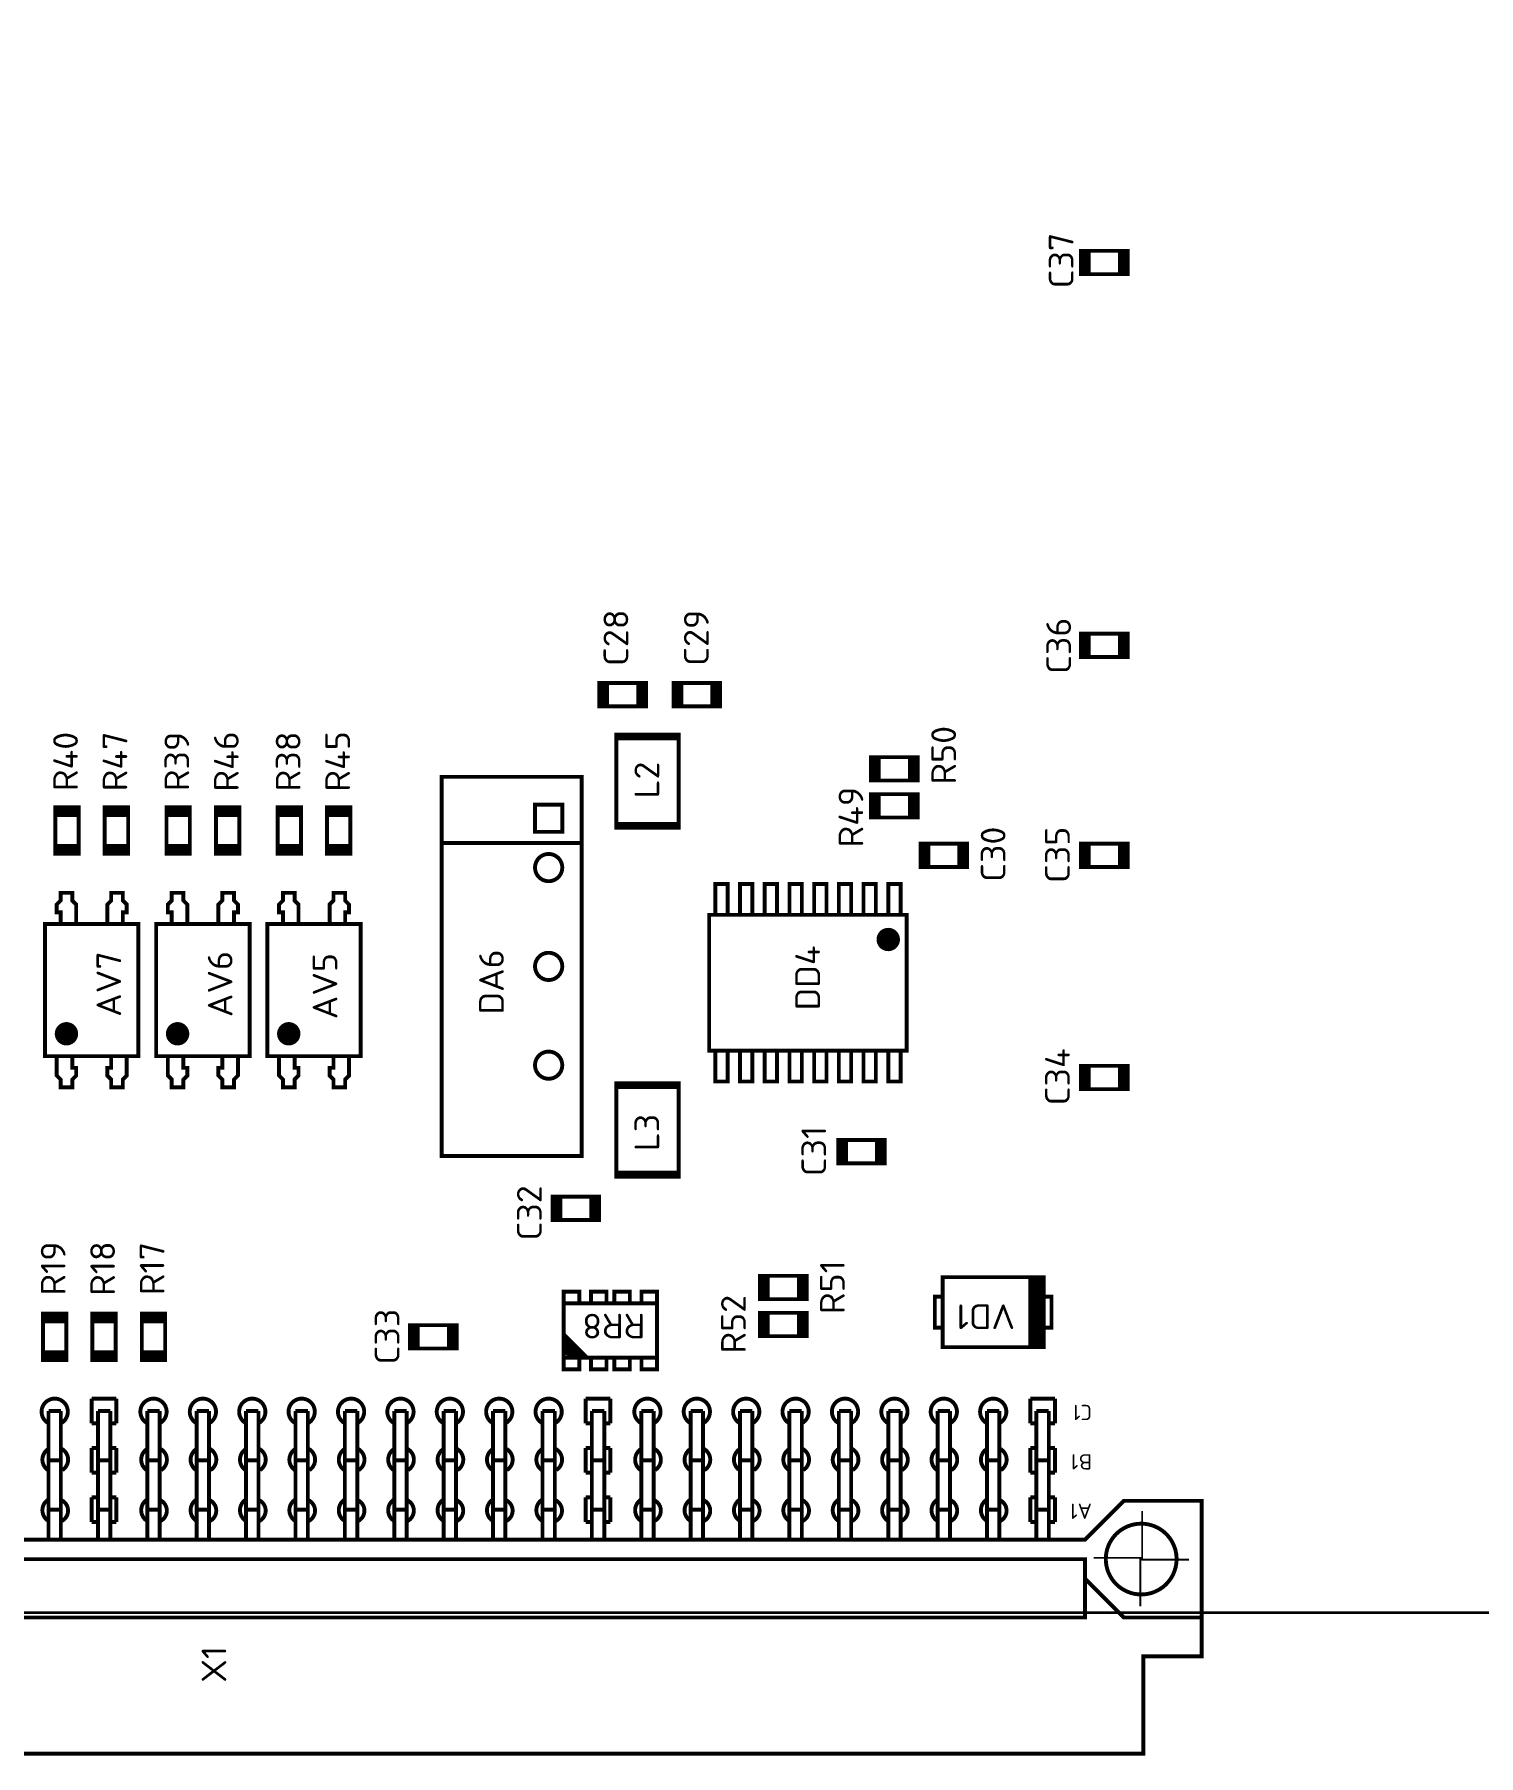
# Model space of a CAD drawing. Header units: millimetres. Extents: x 327 to 592, y -3056 to -2879.
# Drawn here: x 389.7 to 464, y -3056.3 to -2967.8 of the extents above; entities that cross this region are included whole.
import ezdxf
from ezdxf.enums import TextEntityAlignment as Align

# ---------------------------------------------------------------- set-up
doc = ezdxf.new("R2010")
doc.units = ezdxf.units.MM
doc.layers.add('BOARD', color=7, linetype='Continuous', lineweight=35)
doc.layers.add('TOP', color=9, linetype='Continuous', lineweight=35)
doc.layers.add('UPDATE', color=7, linetype='Continuous')
doc.styles.get("Standard").update_dxf_attribs({"font": 'txt.shx'})

msp = doc.modelspace()

# ---------------------------------------------------------------- linework, layer by layer
at = {"layer": 'BOARD'}
msp.add_lwpolyline([(563.266, -2889), (585.503, -2889), (585.503, -3049), (352.253, -3049), (352.253, -2889), (487.533, -2889)], dxfattribs=at)
at = {"layer": 'TOP'}
for points, const_width in [([(443.548, -2980.165), (443.548, -2978.965), (445.948, -2978.965), (445.948, -2980.165), (443.548, -2980.165)], 0.2), ([(443.748, -2978.965), (443.748, -2980.165)], 0.2), ([(443.948, -2980.165), (443.948, -2978.965)], 0.2), ([(445.548, -2978.965), (445.548, -2980.165)], 0.2), ([(445.748, -2978.965), (445.748, -2980.165)], 0.2), ([(443.548, -2999.85), (443.548, -2998.65), (445.948, -2998.65), (445.948, -2999.85), (443.548, -2999.85)], 0.2), ([(443.748, -2998.65), (443.748, -2999.85)], 0.2), ([(443.948, -2999.85), (443.948, -2998.65)], 0.2), ([(445.548, -2998.65), (445.548, -2999.85)], 0.2), ([(445.748, -2998.65), (445.748, -2999.85)], 0.2), ([(421.183, -3002.39), (418.783, -3002.39), (418.783, -3001.19), (421.183, -3001.19), (421.183, -3002.39), (420.983, -3002.39), (420.983, -3001.19), (420.783, -3001.19), (420.783, -3002.39)], 0.2), ([(418.783, -3002.39), (418.783, -3001.19), (419.183, -3001.19), (419.183, -3002.39), (418.983, -3002.39), (418.983, -3001.19)], 0.2), ([(422.593, -3002.39), (422.593, -3001.19), (424.993, -3001.19), (424.993, -3002.39), (422.593, -3002.39)], 0.2), ([(422.793, -3001.19), (422.793, -3002.39)], 0.2), ([(422.993, -3002.39), (422.993, -3001.19)], 0.2), ([(424.593, -3001.19), (424.593, -3002.39)], 0.2), ([(424.793, -3001.19), (424.793, -3002.39)], 0.2), ([(422.853, -3003.835), (422.853, -3008.635), (419.653, -3008.635), (419.653, -3003.835), (422.853, -3003.835)], 0.2), ([(422.853, -3004.035), (419.653, -3004.035)], 0.2), ([(435.153, -3006.2), (435.153, -3005), (432.753, -3005), (432.753, -3006.2), (435.153, -3006.2)], 0.2), ([(432.953, -3005), (432.953, -3006.2)], 0.2), ([(433.153, -3005), (433.153, -3006.2)], 0.2), ([(434.753, -3005), (434.753, -3006.2)], 0.2), ([(434.953, -3005), (434.953, -3006.2)], 0.2), ([(410.668, -3025.51), (410.668, -3006.01), (417.868, -3006.01), (417.868, -3025.51), (410.668, -3025.51)], 0.2), ([(435.153, -3008.105), (435.153, -3006.905), (432.753, -3006.905), (432.753, -3008.105), (435.153, -3008.105)], 0.2), ([(432.953, -3006.905), (432.953, -3008.105)], 0.2), ([(433.153, -3006.905), (433.153, -3008.105)], 0.2), ([(434.753, -3006.905), (434.753, -3008.105)], 0.2), ([(434.953, -3006.905), (434.953, -3008.105)], 0.2), ([(397.723, -3007.575), (396.523, -3007.575), (396.523, -3009.975), (397.723, -3009.975), (397.723, -3007.575)], 0.2), ([(396.523, -3007.775), (397.723, -3007.775)], 0.2), ([(396.523, -3007.975), (397.723, -3007.975)], 0.2), ([(400.263, -3007.575), (399.063, -3007.575), (399.063, -3009.975), (400.263, -3009.975), (400.263, -3007.575)], 0.2), ([(399.063, -3007.775), (400.263, -3007.775)], 0.2), ([(399.063, -3007.975), (400.263, -3007.975)], 0.2), ([(403.438, -3007.575), (402.238, -3007.575), (402.238, -3009.975), (403.438, -3009.975), (403.438, -3007.575)], 0.2), ([(402.238, -3007.775), (403.438, -3007.775)], 0.2), ([(402.238, -3007.975), (403.438, -3007.975)], 0.2), ([(405.978, -3007.575), (404.778, -3007.575), (404.778, -3009.975), (405.978, -3009.975), (405.978, -3007.575)], 0.2), ([(404.778, -3007.775), (405.978, -3007.775)], 0.2), ([(404.778, -3007.975), (405.978, -3007.975)], 0.2), ([(415.473, -3008.84), (415.473, -3007.44), (416.873, -3007.44), (416.873, -3008.84), (415.473, -3008.84)], 0.2), ([(422.853, -3008.435), (419.653, -3008.435)], 0.2), ([(396.523, -3009.575), (397.723, -3009.575)], 0.2), ([(396.523, -3009.775), (397.723, -3009.775)], 0.2), ([(399.063, -3009.575), (400.263, -3009.575)], 0.2), ([(399.063, -3009.775), (400.263, -3009.775)], 0.2), ([(402.238, -3009.575), (403.438, -3009.575)], 0.2), ([(402.238, -3009.775), (403.438, -3009.775)], 0.2), ([(404.778, -3009.575), (405.978, -3009.575)], 0.2), ([(404.778, -3009.775), (405.978, -3009.775)], 0.2), ([(410.668, -3009.41), (417.868, -3009.41)], 0.2), ([(435.293, -3010.645), (435.293, -3009.445), (437.693, -3009.445), (437.693, -3010.645), (435.293, -3010.645)], 0.2), ([(435.493, -3009.445), (435.493, -3010.645)], 0.2), ([(435.693, -3010.645), (435.693, -3009.445)], 0.2), ([(437.293, -3009.445), (437.293, -3010.645)], 0.2), ([(437.493, -3009.445), (437.493, -3010.645)], 0.2), ([(443.548, -3010.645), (443.548, -3009.445), (445.948, -3009.445), (445.948, -3010.645), (443.548, -3010.645)], 0.2), ([(443.748, -3009.445), (443.748, -3010.645)], 0.2), ([(443.948, -3010.645), (443.948, -3009.445)], 0.2), ([(445.548, -3009.445), (445.548, -3010.645)], 0.2), ([(445.748, -3009.445), (445.748, -3010.645)], 0.2), ([(425.38, -3013.108), (425.38, -3011.52), (424.746, -3011.52), (424.746, -3013.108)], 0.2), ([(426.65, -3013.108), (426.65, -3011.52), (426.016, -3011.52), (426.016, -3013.108)], 0.2), ([(427.92, -3013.108), (427.92, -3011.52), (427.286, -3011.52), (427.286, -3013.108)], 0.2), ([(429.19, -3013.108), (429.19, -3011.52), (428.556, -3011.52), (428.556, -3013.108)], 0.2), ([(430.46, -3013.108), (430.46, -3011.52), (429.826, -3011.52), (429.826, -3013.108)], 0.2), ([(431.73, -3013.108), (431.73, -3011.52), (431.096, -3011.52), (431.096, -3013.108)], 0.2), ([(433, -3013.108), (433, -3011.52), (432.366, -3011.52), (432.366, -3013.108)], 0.2), ([(434.27, -3013.108), (434.27, -3011.52), (433.636, -3011.52), (433.636, -3013.108)], 0.2), ([(397.593, -3013.575), (397.593, -3012.575), (397.393, -3012.375), (397.393, -3011.975), (396.793, -3011.975), (396.793, -3012.375), (396.593, -3012.575), (396.593, -3012.975), (396.793, -3012.975), (396.793, -3013.575)], 0.2), ([(399.193, -3013.575), (399.193, -3012.575), (399.393, -3012.375), (399.393, -3011.975), (399.993, -3011.975), (399.993, -3012.375), (400.193, -3012.575), (400.193, -3012.975), (399.993, -3012.975), (399.993, -3013.575)], 0.2), ([(403.308, -3013.575), (403.308, -3012.575), (403.108, -3012.375), (403.108, -3011.975), (402.508, -3011.975), (402.508, -3012.375), (402.308, -3012.575), (402.308, -3012.975), (402.508, -3012.975), (402.508, -3013.575)], 0.2), ([(404.908, -3013.575), (404.908, -3012.575), (405.108, -3012.375), (405.108, -3011.975), (405.708, -3011.975), (405.708, -3012.375), (405.908, -3012.575), (405.908, -3012.975), (405.708, -3012.975), (405.708, -3013.575)], 0.2), ([(395.993, -3013.575), (400.793, -3013.575), (400.793, -3020.375), (395.993, -3020.375), (395.993, -3013.575)], 0.2), ([(401.708, -3013.575), (406.508, -3013.575), (406.508, -3020.375), (401.708, -3020.375), (401.708, -3013.575)], 0.2), ([(434.588, -3013.108), (434.588, -3020.092), (424.428, -3020.092), (424.428, -3013.108), (434.588, -3013.108)], 0.2), ([(396.593, -3020.375), (396.593, -3021.375), (396.793, -3021.575), (396.793, -3021.975), (397.393, -3021.975), (397.393, -3021.575), (397.593, -3021.375), (397.593, -3020.975), (397.393, -3020.975), (397.393, -3020.375)], 0.2), ([(400.193, -3020.375), (400.193, -3021.375), (399.993, -3021.575), (399.993, -3021.975), (399.393, -3021.975), (399.393, -3021.575), (399.193, -3021.375), (399.193, -3020.975), (399.393, -3020.975), (399.393, -3020.375)], 0.2), ([(402.308, -3020.375), (402.308, -3021.375), (402.508, -3021.575), (402.508, -3021.975), (403.108, -3021.975), (403.108, -3021.575), (403.308, -3021.375), (403.308, -3020.975), (403.108, -3020.975), (403.108, -3020.375)], 0.2), ([(405.908, -3020.375), (405.908, -3021.375), (405.708, -3021.575), (405.708, -3021.975), (405.108, -3021.975), (405.108, -3021.575), (404.908, -3021.375), (404.908, -3020.975), (405.108, -3020.975), (405.108, -3020.375)], 0.2), ([(425.38, -3020.092), (425.38, -3021.68), (424.746, -3021.68), (424.746, -3020.092)], 0.2), ([(426.65, -3020.092), (426.65, -3021.68), (426.016, -3021.68), (426.016, -3020.092)], 0.2), ([(427.92, -3020.092), (427.92, -3021.68), (427.286, -3021.68), (427.286, -3020.092)], 0.2), ([(429.19, -3020.092), (429.19, -3021.68), (428.556, -3021.68), (428.556, -3020.092)], 0.2), ([(430.46, -3020.092), (430.46, -3021.68), (429.826, -3021.68), (429.826, -3020.092)], 0.2), ([(431.73, -3020.092), (431.73, -3021.68), (431.096, -3021.68), (431.096, -3020.092)], 0.2), ([(433, -3020.092), (433, -3021.68), (432.366, -3021.68), (432.366, -3020.092)], 0.2), ([(434.27, -3020.092), (434.27, -3021.68), (433.636, -3021.68), (433.636, -3020.092)], 0.2), ([(443.548, -3022.075), (443.548, -3020.875), (445.948, -3020.875), (445.948, -3022.075), (443.548, -3022.075)], 0.2), ([(443.748, -3020.875), (443.748, -3022.075)], 0.2), ([(443.948, -3022.075), (443.948, -3020.875)], 0.2), ([(445.548, -3020.875), (445.548, -3022.075)], 0.2), ([(445.748, -3020.875), (445.748, -3022.075)], 0.2), ([(422.853, -3021.77), (422.853, -3026.57), (419.653, -3026.57), (419.653, -3021.77), (422.853, -3021.77)], 0.2), ([(422.853, -3021.97), (419.653, -3021.97)], 0.2), ([(433.463, -3024.685), (433.463, -3025.885), (431.063, -3025.885), (431.063, -3024.685), (433.463, -3024.685)], 0.2), ([(431.263, -3025.885), (431.263, -3024.685)], 0.2), ([(431.463, -3025.885), (431.463, -3024.685)], 0.2), ([(433.063, -3024.685), (433.063, -3025.885)], 0.2), ([(433.263, -3025.885), (433.263, -3024.685)], 0.2), ([(422.853, -3026.37), (419.653, -3026.37)], 0.2), ([(418.773, -3028.8), (416.373, -3028.8), (416.373, -3027.6), (418.773, -3027.6), (418.773, -3028.8), (418.573, -3028.8), (418.573, -3027.6), (418.373, -3027.6), (418.373, -3028.8)], 0.2), ([(416.373, -3028.8), (416.373, -3027.6), (416.773, -3027.6), (416.773, -3028.8), (416.573, -3028.8), (416.573, -3027.6)], 0.2), ([(429.438, -3032.87), (429.438, -3031.67), (427.038, -3031.67), (427.038, -3032.87), (429.438, -3032.87)], 0.2), ([(427.238, -3031.67), (427.238, -3032.87)], 0.2), ([(427.438, -3031.67), (427.438, -3032.87)], 0.2), ([(429.038, -3031.67), (429.038, -3032.87)], 0.2), ([(429.238, -3031.67), (429.238, -3032.87)], 0.2), ([(441.633, -3031.738), (441.633, -3035.342), (436.433, -3035.342), (436.433, -3031.738), (441.633, -3031.738)], 0.2), ([(440.933, -3031.738), (440.933, -3035.342)], 0.2), ([(441.033, -3031.738), (441.033, -3035.342)], 0.2), ([(441.133, -3031.738), (441.133, -3035.342)], 0.2), ([(441.233, -3031.738), (441.233, -3035.342)], 0.2), ([(441.333, -3031.738), (441.333, -3035.342)], 0.2), ([(441.433, -3031.738), (441.433, -3035.342)], 0.2), ([(441.533, -3031.738), (441.533, -3035.342)], 0.2), ([(416.948, -3033.08), (416.948, -3032.48), (417.748, -3032.48), (417.748, -3033.08)], 0.2), ([(418.348, -3033.08), (418.348, -3032.48), (419.148, -3032.48), (419.148, -3033.08)], 0.2), ([(419.548, -3033.08), (419.548, -3032.48), (420.348, -3032.48), (420.348, -3033.08)], 0.2), ([(420.948, -3033.08), (420.948, -3032.48), (421.748, -3032.48), (421.748, -3033.08)], 0.2), ([(436.433, -3034.34), (436.033, -3034.34), (436.033, -3032.74), (436.433, -3032.74)], 0.2), ([(441.633, -3034.34), (442.033, -3034.34), (442.033, -3032.74), (441.433, -3032.74)], 0.2), ([(393.913, -3033.61), (392.713, -3033.61), (392.713, -3036.01), (393.913, -3036.01), (393.913, -3033.61)], 0.2), ([(392.713, -3033.81), (393.913, -3033.81)], 0.2), ([(396.453, -3033.61), (395.253, -3033.61), (395.253, -3036.01), (396.453, -3036.01), (396.453, -3033.61)], 0.2), ([(395.253, -3033.81), (396.453, -3033.81)], 0.2), ([(416.948, -3035.88), (416.948, -3033.08), (421.748, -3033.08), (421.748, -3035.88), (416.948, -3035.88), (416.948, -3036.48), (417.748, -3036.48), (417.748, -3035.88), (416.948, -3035.08)], 0.2), ([(429.438, -3034.775), (429.438, -3033.575), (427.038, -3033.575), (427.038, -3034.775), (429.438, -3034.775)], 0.2), ([(427.238, -3033.575), (427.238, -3034.775)], 0.2), ([(427.438, -3033.575), (427.438, -3034.775)], 0.2), ([(429.038, -3033.575), (429.038, -3034.775)], 0.2), ([(429.238, -3033.575), (429.238, -3034.775)], 0.2), ([(392.713, -3034.01), (393.913, -3034.01)], 0.2), ([(395.253, -3034.01), (396.453, -3034.01)], 0.2), ([(409.043, -3035.41), (409.043, -3034.21), (411.443, -3034.21), (411.443, -3035.41), (409.043, -3035.41)], 0.2), ([(409.243, -3034.21), (409.243, -3035.41)], 0.2), ([(409.443, -3035.41), (409.443, -3034.21)], 0.2), ([(411.043, -3034.21), (411.043, -3035.41)], 0.2), ([(411.243, -3034.21), (411.243, -3035.41)], 0.2), ([(418.148, -3035.88), (416.948, -3034.68)], 0.2), ([(392.713, -3035.61), (393.913, -3035.61)], 0.2), ([(395.253, -3035.61), (396.453, -3035.61)], 0.2), ([(417.948, -3035.88), (416.948, -3034.88)], 0.2), ([(417.548, -3035.88), (416.948, -3035.28)], 0.2), ([(417.348, -3035.88), (416.948, -3035.48)], 0.2), ([(392.713, -3035.81), (393.913, -3035.81)], 0.2), ([(395.253, -3035.81), (396.453, -3035.81)], 0.2), ([(418.348, -3035.88), (418.348, -3036.48), (419.148, -3036.48), (419.148, -3035.88)], 0.2), ([(419.548, -3035.88), (419.548, -3036.48), (420.348, -3036.48), (420.348, -3035.88)], 0.2), ([(420.948, -3035.88), (420.948, -3036.48), (421.748, -3036.48), (421.748, -3035.88)], 0.2), ([(392.678, -3037.985), (393.948, -3037.985)], 0.2), ([(392.678, -3039.255), (392.678, -3037.985)], 0.2), ([(393.948, -3037.985), (393.948, -3039.255)], 0.2), ([(418.078, -3037.985), (419.348, -3037.985)], 0.2), ([(418.078, -3039.255), (418.078, -3037.985)], 0.2), ([(419.348, -3037.985), (419.348, -3039.255)], 0.2), ([(440.938, -3037.985), (442.208, -3037.985)], 0.2), ([(440.938, -3039.255), (440.938, -3037.985)], 0.2), ([(442.208, -3037.985), (442.208, -3039.255)], 0.2), ([(390.455, -3045.287), (390.455, -3038.62)], 0.2), ([(390.455, -3038.62), (391.091, -3038.62)], 0.2), ([(391.091, -3038.62), (391.091, -3045.287)], 0.2), ([(392.995, -3039.255), (392.678, -3039.255)], 0.2), ([(392.995, -3045.287), (392.995, -3038.62)], 0.2), ([(392.995, -3038.62), (393.631, -3038.62)], 0.2), ([(393.631, -3038.62), (393.631, -3045.287)], 0.2), ([(393.948, -3039.255), (393.631, -3039.255)], 0.2), ([(395.535, -3045.287), (395.535, -3038.62)], 0.2), ([(395.535, -3038.62), (396.171, -3038.62)], 0.2), ([(396.171, -3038.62), (396.171, -3045.287)], 0.2), ([(398.075, -3045.287), (398.075, -3038.62)], 0.2), ([(398.075, -3038.62), (398.711, -3038.62)], 0.2), ([(398.711, -3038.62), (398.711, -3045.287)], 0.2), ([(400.615, -3045.287), (400.615, -3038.62)], 0.2), ([(400.615, -3038.62), (401.251, -3038.62)], 0.2), ([(401.251, -3038.62), (401.251, -3045.287)], 0.2), ([(403.155, -3045.287), (403.155, -3038.62)], 0.2), ([(403.155, -3038.62), (403.791, -3038.62)], 0.2), ([(403.791, -3038.62), (403.791, -3045.287)], 0.2), ([(405.695, -3045.287), (405.695, -3038.62)], 0.2), ([(405.695, -3038.62), (406.331, -3038.62)], 0.2), ([(406.331, -3038.62), (406.331, -3045.287)], 0.2), ([(408.235, -3045.287), (408.235, -3038.62)], 0.2), ([(408.235, -3038.62), (408.871, -3038.62)], 0.2), ([(408.871, -3038.62), (408.871, -3045.287)], 0.2), ([(410.775, -3045.287), (410.775, -3038.62)], 0.2), ([(410.775, -3038.62), (411.411, -3038.62)], 0.2), ([(411.411, -3038.62), (411.411, -3045.287)], 0.2), ([(413.315, -3045.287), (413.315, -3038.62)], 0.2), ([(413.315, -3038.62), (413.951, -3038.62)], 0.2), ([(413.951, -3038.62), (413.951, -3045.287)], 0.2), ([(415.855, -3045.287), (415.855, -3038.62)], 0.2), ([(415.855, -3038.62), (416.491, -3038.62)], 0.2), ([(416.491, -3038.62), (416.491, -3045.287)], 0.2), ([(418.395, -3039.255), (418.078, -3039.255)], 0.2), ([(418.395, -3045.287), (418.395, -3038.62)], 0.2), ([(418.395, -3038.62), (419.031, -3038.62)], 0.2), ([(419.031, -3038.62), (419.031, -3045.287)], 0.2), ([(419.348, -3039.255), (419.031, -3039.255)], 0.2), ([(420.935, -3045.287), (420.935, -3038.62)], 0.2), ([(420.935, -3038.62), (421.571, -3038.62)], 0.2), ([(421.571, -3038.62), (421.571, -3045.287)], 0.2), ([(423.475, -3045.287), (423.475, -3038.62)], 0.2), ([(423.475, -3038.62), (424.111, -3038.62)], 0.2), ([(424.111, -3038.62), (424.111, -3045.287)], 0.2), ([(426.015, -3045.287), (426.015, -3038.62)], 0.2), ([(426.015, -3038.62), (426.651, -3038.62)], 0.2), ([(426.651, -3038.62), (426.651, -3045.287)], 0.2), ([(428.555, -3045.287), (428.555, -3038.62)], 0.2), ([(428.555, -3038.62), (429.191, -3038.62)], 0.2), ([(429.191, -3038.62), (429.191, -3045.287)], 0.2), ([(431.095, -3045.287), (431.095, -3038.62)], 0.2), ([(431.095, -3038.62), (431.731, -3038.62)], 0.2), ([(431.731, -3038.62), (431.731, -3045.287)], 0.2), ([(433.635, -3045.287), (433.635, -3038.62)], 0.2), ([(433.635, -3038.62), (434.271, -3038.62)], 0.2), ([(434.271, -3038.62), (434.271, -3045.287)], 0.2), ([(436.175, -3045.287), (436.175, -3038.62)], 0.2), ([(436.175, -3038.62), (436.811, -3038.62)], 0.2), ([(436.811, -3038.62), (436.811, -3045.287)], 0.2), ([(438.715, -3045.287), (438.715, -3038.62)], 0.2), ([(438.715, -3038.62), (439.351, -3038.62)], 0.2), ([(439.351, -3038.62), (439.351, -3045.287)], 0.2), ([(441.255, -3039.255), (440.938, -3039.255)], 0.2), ([(441.255, -3045.287), (441.255, -3038.62)], 0.2), ([(441.255, -3038.62), (441.891, -3038.62)], 0.2), ([(441.891, -3038.62), (441.891, -3045.287)], 0.2), ([(442.208, -3039.255), (441.891, -3039.255)], 0.2), ([(392.678, -3040.525), (392.995, -3040.525)], 0.2), ([(392.678, -3041.795), (392.678, -3040.525)], 0.2), ([(393.631, -3040.525), (393.948, -3040.525)], 0.2), ([(393.948, -3040.525), (393.948, -3041.795)], 0.2), ([(418.078, -3040.525), (418.395, -3040.525)], 0.2), ([(418.078, -3041.795), (418.078, -3040.525)], 0.2), ([(419.031, -3040.525), (419.348, -3040.525)], 0.2), ([(419.348, -3040.525), (419.348, -3041.795)], 0.2), ([(440.938, -3040.525), (441.255, -3040.525)], 0.2), ([(440.938, -3041.795), (440.938, -3040.525)], 0.2), ([(441.891, -3040.525), (442.208, -3040.525)], 0.2), ([(442.208, -3040.525), (442.208, -3041.795)], 0.2), ([(390.455, -3041.16), (391.091, -3041.16)], 0.2), ([(392.995, -3041.795), (392.678, -3041.795)], 0.2), ([(392.995, -3041.16), (393.631, -3041.16)], 0.2), ([(393.948, -3041.795), (393.631, -3041.795)], 0.2), ([(395.535, -3041.16), (396.171, -3041.16)], 0.2), ([(398.075, -3041.16), (398.711, -3041.16)], 0.2), ([(400.615, -3041.16), (401.251, -3041.16)], 0.2), ([(403.155, -3041.16), (403.791, -3041.16)], 0.2), ([(405.695, -3041.16), (406.331, -3041.16)], 0.2), ([(408.235, -3041.16), (408.871, -3041.16)], 0.2), ([(410.775, -3041.16), (411.411, -3041.16)], 0.2), ([(413.315, -3041.16), (413.951, -3041.16)], 0.2), ([(415.855, -3041.16), (416.491, -3041.16)], 0.2), ([(418.395, -3041.795), (418.078, -3041.795)], 0.2), ([(418.395, -3041.16), (419.031, -3041.16)], 0.2), ([(419.348, -3041.795), (419.031, -3041.795)], 0.2), ([(420.935, -3041.16), (421.571, -3041.16)], 0.2), ([(423.475, -3041.16), (424.111, -3041.16)], 0.2), ([(426.015, -3041.16), (426.651, -3041.16)], 0.2), ([(428.555, -3041.16), (429.191, -3041.16)], 0.2), ([(431.095, -3041.16), (431.731, -3041.16)], 0.2), ([(433.635, -3041.16), (434.271, -3041.16)], 0.2), ([(436.175, -3041.16), (436.811, -3041.16)], 0.2), ([(438.715, -3041.16), (439.351, -3041.16)], 0.2), ([(441.255, -3041.795), (440.938, -3041.795)], 0.2), ([(441.255, -3041.16), (441.891, -3041.16)], 0.2), ([(442.208, -3041.795), (441.891, -3041.795)], 0.2), ([(442.753, -3056.24), (357.753, -3056.24), (357.753, -3051.24), (354.753, -3051.24), (354.753, -3043.24), (358.753, -3043.24), (360.753, -3045.24), (443.753, -3045.24), (445.753, -3043.24), (449.753, -3043.24), (449.753, -3051.24), (446.753, -3051.24), (446.753, -3056.24), (442.753, -3056.24)], 0.2), ([(392.678, -3043.065), (392.995, -3043.065)], 0.2), ([(392.678, -3044.335), (392.678, -3043.065)], 0.2), ([(393.631, -3043.065), (393.948, -3043.065)], 0.2), ([(393.948, -3043.065), (393.948, -3044.335)], 0.2), ([(418.078, -3043.065), (418.395, -3043.065)], 0.2), ([(418.078, -3044.335), (418.078, -3043.065)], 0.2), ([(419.031, -3043.065), (419.348, -3043.065)], 0.2), ([(419.348, -3043.065), (419.348, -3044.335)], 0.2), ([(440.938, -3043.065), (441.255, -3043.065)], 0.2), ([(440.938, -3044.335), (440.938, -3043.065)], 0.2), ([(441.891, -3043.065), (442.208, -3043.065)], 0.2), ([(442.208, -3043.065), (442.208, -3044.335)], 0.2), ([(390.455, -3043.7), (391.091, -3043.7)], 0.2), ([(392.995, -3044.335), (392.678, -3044.335)], 0.2), ([(392.995, -3043.7), (393.631, -3043.7)], 0.2), ([(393.948, -3044.335), (393.631, -3044.335)], 0.2), ([(395.535, -3043.7), (396.171, -3043.7)], 0.2), ([(398.075, -3043.7), (398.711, -3043.7)], 0.2), ([(400.615, -3043.7), (401.251, -3043.7)], 0.2), ([(403.155, -3043.7), (403.791, -3043.7)], 0.2), ([(405.695, -3043.7), (406.331, -3043.7)], 0.2), ([(408.235, -3043.7), (408.871, -3043.7)], 0.2), ([(410.775, -3043.7), (411.411, -3043.7)], 0.2), ([(413.315, -3043.7), (413.951, -3043.7)], 0.2), ([(415.855, -3043.7), (416.491, -3043.7)], 0.2), ([(418.395, -3044.335), (418.078, -3044.335)], 0.2), ([(418.395, -3043.7), (419.031, -3043.7)], 0.2), ([(419.348, -3044.335), (419.031, -3044.335)], 0.2), ([(420.935, -3043.7), (421.571, -3043.7)], 0.2), ([(423.475, -3043.7), (424.111, -3043.7)], 0.2), ([(426.015, -3043.7), (426.651, -3043.7)], 0.2), ([(428.555, -3043.7), (429.191, -3043.7)], 0.2), ([(431.095, -3043.7), (431.731, -3043.7)], 0.2), ([(433.635, -3043.7), (434.271, -3043.7)], 0.2), ([(436.175, -3043.7), (436.811, -3043.7)], 0.2), ([(438.715, -3043.7), (439.351, -3043.7)], 0.2), ([(441.255, -3044.335), (440.938, -3044.335)], 0.2), ([(441.255, -3043.7), (441.891, -3043.7)], 0.2), ([(442.208, -3044.335), (441.891, -3044.335)], 0.2), ([(446.693, -3043.771), (446.693, -3046.171), (446.643, -3046.221), (446.643, -3046.235), (446.608, -3046.271), (446.593, -3046.271), (446.593, -3048.671)], 0.1), ([(360.753, -3046.24), (443.753, -3046.24), (443.753, -3049.24), (360.753, -3049.24), (360.753, -3045.24)], 0.2), ([(444.193, -3046.171), (446.593, -3046.171), (446.643, -3046.221), (446.643, -3046.235), (446.678, -3046.271), (449.093, -3046.271)], 0.1), ([(443.753, -3047.24), (445.753, -3049.24), (449.753, -3049.24)], 0.2)]:
    msp.add_lwpolyline(points, dxfattribs=dict(at, const_width=const_width))
for points, const_width in [([(416.173, -3011.38, -1), (416.173, -3009.98)], 0.2), ([(416.173, -3009.98, -1), (416.173, -3011.38)], 0.2), ([(433.635, -3014.077, 1), (433.636, -3014.678, 1), (433.635, -3014.077)], 0.6), ([(416.173, -3016.46, -1), (416.173, -3015.06)], 0.2), ([(416.173, -3015.06, -1), (416.173, -3016.46)], 0.2), ([(397.093, -3018.925, 1), (397.093, -3019.525, 1), (397.093, -3018.925)], 0.6), ([(402.808, -3018.925, 1), (402.808, -3019.525, 1), (402.808, -3018.925)], 0.6), ([(416.173, -3021.54, -1), (416.173, -3020.14)], 0.2), ([(416.173, -3020.14, -1), (416.173, -3021.54)], 0.2), ([(390.455, -3039.255, -3.994451), (391.091, -3039.255)], 0.2), ([(395.535, -3039.255, -3.994451), (396.171, -3039.255)], 0.2), ([(398.075, -3039.255, -3.994451), (398.711, -3039.255)], 0.2), ([(400.615, -3039.255, -3.994451), (401.251, -3039.255)], 0.2), ([(403.155, -3039.255, -3.994451), (403.791, -3039.255)], 0.2), ([(405.695, -3039.255, -3.994451), (406.331, -3039.255)], 0.2), ([(408.235, -3039.255, -3.994451), (408.871, -3039.255)], 0.2), ([(410.775, -3039.255, -3.994451), (411.411, -3039.255)], 0.2), ([(413.315, -3039.255, -3.994451), (413.951, -3039.255)], 0.2), ([(415.855, -3039.255, -3.994451), (416.491, -3039.255)], 0.2), ([(420.935, -3039.255, -3.994451), (421.571, -3039.255)], 0.2), ([(423.475, -3039.255, -3.994451), (424.111, -3039.255)], 0.2), ([(426.015, -3039.255, -3.994451), (426.651, -3039.255)], 0.2), ([(428.555, -3039.255, -3.994451), (429.191, -3039.255)], 0.2), ([(431.095, -3039.255, -3.994451), (431.731, -3039.255)], 0.2), ([(433.635, -3039.255, -3.994451), (434.271, -3039.255)], 0.2), ([(436.175, -3039.255, -3.994451), (436.811, -3039.255)], 0.2), ([(438.715, -3039.255, -3.994451), (439.351, -3039.255)], 0.2), ([(390.443, -3041.675, -0.548946), (390.443, -3040.575)], 0.2), ([(391.169, -3041.659, 0.566199), (391.143, -3040.575)], 0.2), ([(395.523, -3041.675, -0.548946), (395.523, -3040.575)], 0.2), ([(396.249, -3041.659, 0.566199), (396.223, -3040.575)], 0.2), ([(398.063, -3041.675, -0.548946), (398.063, -3040.575)], 0.2), ([(398.789, -3041.659, 0.566199), (398.763, -3040.575)], 0.2), ([(400.603, -3041.675, -0.548946), (400.603, -3040.575)], 0.2), ([(401.329, -3041.659, 0.566199), (401.303, -3040.575)], 0.2), ([(403.143, -3041.675, -0.548946), (403.143, -3040.575)], 0.2), ([(403.869, -3041.659, 0.566199), (403.843, -3040.575)], 0.2), ([(405.683, -3041.675, -0.548946), (405.683, -3040.575)], 0.2), ([(406.409, -3041.659, 0.566199), (406.383, -3040.575)], 0.2), ([(408.223, -3041.675, -0.548946), (408.223, -3040.575)], 0.2), ([(408.949, -3041.659, 0.566199), (408.923, -3040.575)], 0.2), ([(410.763, -3041.675, -0.548946), (410.763, -3040.575)], 0.2), ([(411.489, -3041.659, 0.566199), (411.463, -3040.575)], 0.2), ([(413.303, -3041.675, -0.548946), (413.303, -3040.575)], 0.2), ([(414.029, -3041.659, 0.566199), (414.003, -3040.575)], 0.2), ([(415.843, -3041.675, -0.548946), (415.843, -3040.575)], 0.2), ([(416.569, -3041.659, 0.566199), (416.543, -3040.575)], 0.2), ([(420.923, -3041.675, -0.548946), (420.923, -3040.575)], 0.2), ([(421.649, -3041.659, 0.566199), (421.623, -3040.575)], 0.2), ([(423.463, -3041.675, -0.548946), (423.463, -3040.575)], 0.2), ([(424.189, -3041.659, 0.566199), (424.163, -3040.575)], 0.2), ([(426.003, -3041.675, -0.548946), (426.003, -3040.575)], 0.2), ([(426.729, -3041.659, 0.566199), (426.703, -3040.575)], 0.2), ([(428.543, -3041.675, -0.548946), (428.543, -3040.575)], 0.2), ([(429.269, -3041.659, 0.566199), (429.243, -3040.575)], 0.2), ([(431.083, -3041.675, -0.548946), (431.083, -3040.575)], 0.2), ([(431.809, -3041.659, 0.566199), (431.783, -3040.575)], 0.2), ([(433.623, -3041.675, -0.548946), (433.623, -3040.575)], 0.2), ([(434.349, -3041.659, 0.566199), (434.323, -3040.575)], 0.2), ([(436.163, -3041.675, -0.548946), (436.163, -3040.575)], 0.2), ([(436.889, -3041.659, 0.566199), (436.863, -3040.575)], 0.2), ([(438.703, -3041.675, -0.548946), (438.703, -3040.575)], 0.2), ([(439.429, -3041.659, 0.566199), (439.403, -3040.575)], 0.2), ([(390.443, -3044.275, -0.548946), (390.443, -3043.175)], 0.2), ([(391.143, -3044.275, 0.663793), (391.043, -3043.175)], 0.2), ([(395.523, -3044.275, -0.548946), (395.523, -3043.175)], 0.2), ([(396.223, -3044.275, 0.663793), (396.123, -3043.175)], 0.2), ([(398.063, -3044.275, -0.548946), (398.063, -3043.175)], 0.2), ([(398.763, -3044.275, 0.663793), (398.663, -3043.175)], 0.2), ([(400.603, -3044.275, -0.548946), (400.603, -3043.175)], 0.2), ([(401.303, -3044.275, 0.663793), (401.203, -3043.175)], 0.2), ([(403.143, -3044.275, -0.548946), (403.143, -3043.175)], 0.2), ([(403.843, -3044.275, 0.663793), (403.743, -3043.175)], 0.2), ([(405.683, -3044.275, -0.548946), (405.683, -3043.175)], 0.2), ([(406.383, -3044.275, 0.663793), (406.283, -3043.175)], 0.2), ([(408.223, -3044.275, -0.548946), (408.223, -3043.175)], 0.2), ([(408.923, -3044.275, 0.663793), (408.823, -3043.175)], 0.2), ([(410.763, -3044.275, -0.548946), (410.763, -3043.175)], 0.2), ([(411.463, -3044.275, 0.663793), (411.363, -3043.175)], 0.2), ([(413.303, -3044.275, -0.548946), (413.303, -3043.175)], 0.2), ([(414.003, -3044.275, 0.663793), (413.903, -3043.175)], 0.2), ([(415.843, -3044.275, -0.548946), (415.843, -3043.175)], 0.2), ([(416.543, -3044.275, 0.663793), (416.443, -3043.175)], 0.2), ([(420.923, -3044.275, -0.548946), (420.923, -3043.175)], 0.2), ([(421.623, -3044.275, 0.663793), (421.523, -3043.175)], 0.2), ([(423.463, -3044.275, -0.548946), (423.463, -3043.175)], 0.2), ([(424.163, -3044.275, 0.663793), (424.063, -3043.175)], 0.2), ([(426.003, -3044.275, -0.548946), (426.003, -3043.175)], 0.2), ([(426.703, -3044.275, 0.663793), (426.603, -3043.175)], 0.2), ([(428.543, -3044.275, -0.548946), (428.543, -3043.175)], 0.2), ([(429.243, -3044.275, 0.663793), (429.143, -3043.175)], 0.2), ([(431.083, -3044.275, -0.548946), (431.083, -3043.175)], 0.2), ([(431.783, -3044.275, 0.663793), (431.683, -3043.175)], 0.2), ([(433.623, -3044.275, -0.548946), (433.623, -3043.175)], 0.2), ([(434.323, -3044.275, 0.663793), (434.223, -3043.175)], 0.2), ([(436.163, -3044.275, -0.548946), (436.163, -3043.175)], 0.2), ([(436.863, -3044.275, 0.663793), (436.763, -3043.175)], 0.2), ([(438.703, -3044.275, -0.548946), (438.703, -3043.175)], 0.2), ([(439.403, -3044.275, 0.663793), (439.303, -3043.175)], 0.2), ([(446.643, -3044.415, 0.999945), (446.643, -3048.056, 1.000055), (446.643, -3044.415)], 0.2)]:
    msp.add_lwpolyline(points, format="xyb", dxfattribs=dict(at, const_width=const_width))
at = {"layer": 'UPDATE', "const_width": 0.2}
for points in [[(392.008, -3007.575), (390.808, -3007.575), (390.808, -3009.975), (392.008, -3009.975), (392.008, -3007.575)], [(390.808, -3007.775), (392.008, -3007.775)], [(390.808, -3007.975), (392.008, -3007.975)], [(394.548, -3007.575), (393.348, -3007.575), (393.348, -3009.975), (394.548, -3009.975), (394.548, -3007.575)], [(393.348, -3007.775), (394.548, -3007.775)], [(393.348, -3007.975), (394.548, -3007.975)], [(390.808, -3009.575), (392.008, -3009.575)], [(390.808, -3009.775), (392.008, -3009.775)], [(393.348, -3009.575), (394.548, -3009.575)], [(393.348, -3009.775), (394.548, -3009.775)], [(391.878, -3013.575), (391.878, -3012.575), (391.678, -3012.375), (391.678, -3011.975), (391.078, -3011.975), (391.078, -3012.375), (390.878, -3012.575), (390.878, -3012.975), (391.078, -3012.975), (391.078, -3013.575)], [(393.478, -3013.575), (393.478, -3012.575), (393.678, -3012.375), (393.678, -3011.975), (394.278, -3011.975), (394.278, -3012.375), (394.478, -3012.575), (394.478, -3012.975), (394.278, -3012.975), (394.278, -3013.575)], [(390.278, -3013.575), (395.078, -3013.575), (395.078, -3020.375), (390.278, -3020.375), (390.278, -3013.575)], [(390.878, -3020.375), (390.878, -3021.375), (391.078, -3021.575), (391.078, -3021.975), (391.678, -3021.975), (391.678, -3021.575), (391.878, -3021.375), (391.878, -3020.975), (391.678, -3020.975), (391.678, -3020.375)], [(394.478, -3020.375), (394.478, -3021.375), (394.278, -3021.575), (394.278, -3021.975), (393.678, -3021.975), (393.678, -3021.575), (393.478, -3021.375), (393.478, -3020.975), (393.678, -3020.975), (393.678, -3020.375)], [(391.373, -3033.61), (390.173, -3033.61), (390.173, -3036.01), (391.373, -3036.01), (391.373, -3033.61)], [(390.173, -3033.81), (391.373, -3033.81)], [(390.173, -3034.01), (391.373, -3034.01)], [(390.173, -3035.61), (391.373, -3035.61)], [(390.173, -3035.81), (391.373, -3035.81)]]:
    msp.add_lwpolyline(points, dxfattribs=at)
at = {"layer": 'UPDATE', "const_width": 0.6}
msp.add_lwpolyline([(391.378, -3018.925, 1), (391.378, -3019.525, 1), (391.378, -3018.925)], format="xyb", dxfattribs=at)

# ---------------------------------------------------------------- texts
at = {"layer": 'TOP', "width": 1.019685}
for s, rotation, p in [('C37', 90, (443.163, -2979.464)), ('C28', 90, (420.267, -2998.862)), ('C29', 90, (424.401, -2998.862)), ('C36', 90, (443.035, -2999.275)), ('R50', 90, (437.121, -3004.904)), ('R39', 90, (397.689, -3005.222)), ('R46', 90, (400.233, -3005.222)), ('R38', 90, (403.413, -3005.222)), ('R45', 90, (405.957, -3005.222)), ('L2', 90, (421.857, -3006.176)), ('R49', 90, (432.351, -3008.084)), ('C30', 90, (439.665, -3009.992)), ('C35', 90, (442.972, -3010.024)), ('AV6', 90, (399.915, -3016.67)), ('AV5', 90, (405.308, -3016.775)), ('DA6', 90, (413.868, -3016.56)), ('DD4', 90, (430.125, -3016.352)), ('C34', 90, (442.972, -3021.44)), ('L3', 90, (421.857, -3024.302)), ('C31', 90, (430.443, -3025.256)), ('C32', 90, (415.815, -3028.436)), ('R18', 90, (393.873, -3031.298)), ('R17', 90, (396.417, -3031.298)), ('R51', 90, (431.397, -3032.252)), ('R52', 90, (426.309, -3034.16)), ('C33', 90, (408.501, -3034.796)), ('RR8', 180, (419.523, -3033.62)), ('VD1', 180, (438.633, -3033.14)), ('X1', 90, (399.597, -3051.65))]:
    msp.add_text(s, height=1.27, rotation=rotation, dxfattribs=at).set_placement(p, align=Align.CENTER)
at = {"layer": 'TOP'}
for s, p in [('C1', (444.113, -3038.303)), ('B1', (444.113, -3040.843)), ('A1', (444.113, -3043.383))]:
    msp.add_text(s, height=0.787, rotation=180, dxfattribs=at).set_placement(p)
at = {"layer": 'UPDATE', "width": 1.019685}
for s, p in [('R40', (391.965, -3005.222)), ('R47', (394.509, -3005.222)), ('AV7', (394.191, -3016.67)), ('R19', (391.329, -3031.298))]:
    msp.add_text(s, height=1.27, rotation=90, dxfattribs=at).set_placement(p, align=Align.CENTER)

doc.saveas('drawing.dxf')
